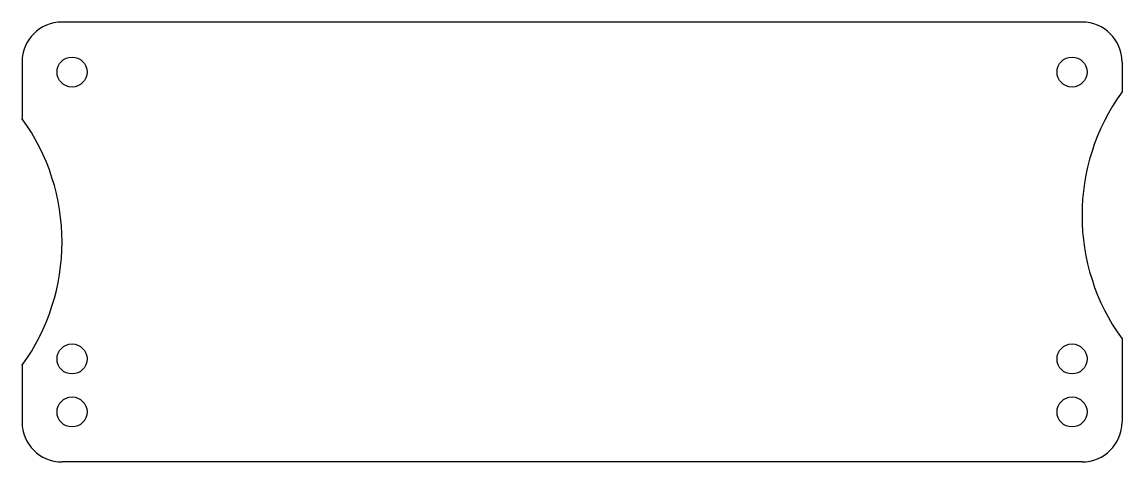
# Model space of a CAD drawing. Extents: x -55 to 55, y 116 to 160.
import ezdxf

# ---------------------------------------------------------------- set-up
doc = ezdxf.new("R2010")
doc.units = 0
doc.layers.add('VISIBLE', color=7, linetype='CONTINUOUS')

msp = doc.modelspace()

# ---------------------------------------------------------------- linework, layer by layer
at = {"layer": 'VISIBLE'}
for p, q in [((51, 160.18), (-51, 160.18)), ((-55, 156.18), (-55, 150.53)), ((55, 156.18), (55, 153.18)), ((55, 128.49), (55, 120.19)), ((-55, 125.84), (-55, 120.19)), ((51, 116.19), (-51, 116.19))]:
    msp.add_line(p, q, dxfattribs=at)
for centre in [(-50, 155.18), (50, 155.18), (-50, 126.49), (50, 126.49), (-50, 121.19), (50, 121.19)]:
    msp.add_circle(centre, 1.5, dxfattribs=at)
for centre, radius, start, end in [((-51, 156.18), 4, 90, 180), ((51, 156.18), 4, 0, 90), ((72.06, 140.84), 21.06, 144.102, 215.898), ((-72.06, 138.19), 21.06, 324.102, 35.898), ((-51, 120.19), 4, 180, 270), ((51, 120.19), 4, 270, 0)]:
    msp.add_arc(centre, radius, start, end, dxfattribs=at)

doc.saveas('drawing.dxf')
